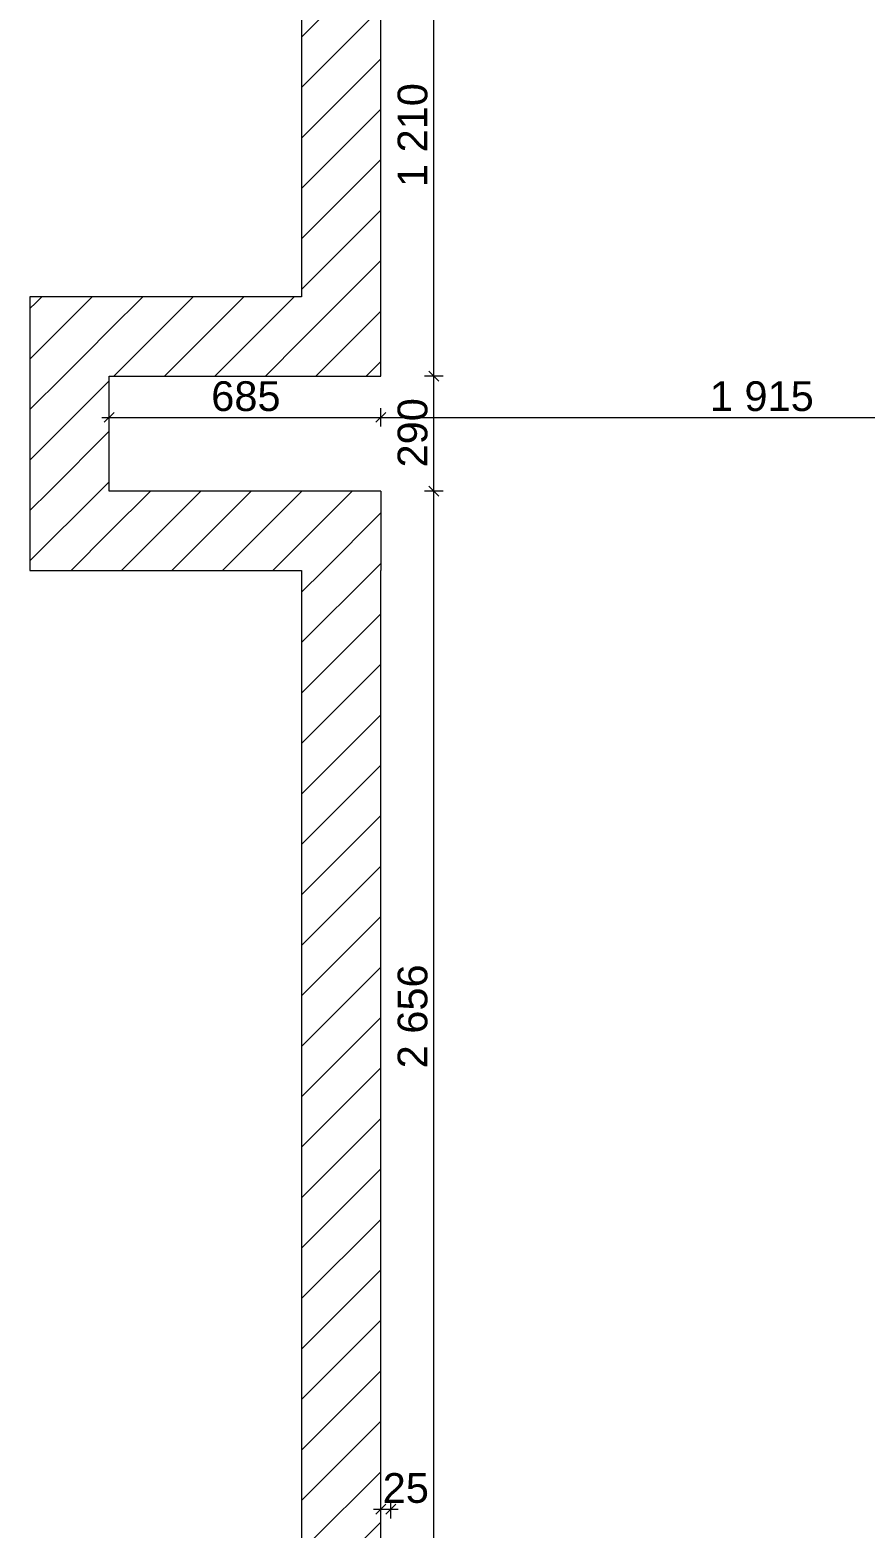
# Model space of a CAD drawing. Header units: millimetres. Extents: x 2336463 to 2579121, y 595385 to 778077.
# Drawn here: x 2451003 to 2453109, y 742204 to 745983 of the extents above; entities that cross this region are included whole.
import ezdxf

# ---------------------------------------------------------------- set-up
doc = ezdxf.new("R2010")
doc.units = ezdxf.units.MM
doc.header["$MEASUREMENT"] = 0
doc.layers.add('+обмер', color=7, linetype='Continuous')
doc.layers.add('сит план', color=7, linetype='Continuous')
doc.layers.add('+обмер_Ном._пера__242', color=7, linetype='Continuous', lineweight=13, true_color=0x1b55b5)
doc.layers.add('сит план_Ном._пера__87', color=7, linetype='Continuous', lineweight=20, true_color=0x6a6a6a)
doc.layers.add('сит план_Ном._пера__1', color=7, linetype='Continuous', lineweight=13)
doc.styles.add('СГЕНЕРИР_СТИЛЬ_1', font='arial.ttf')
doc.dimstyles.new('СГЕНЕРИР_СТИЛЬ__1', dxfattribs={"dimtxt": 75, "dimasz": 23.75, "dimexe": 0.18, "dimexo": 300, "dimgap": 0, "dimtad": 1, "dimtih": 1, "dimtoh": 1, "dimdec": 0, "dimzin": 0, "dimdsep": 46, "dimtxsty": 'СГЕНЕРИР_СТИЛЬ_1', "dimblk": 'ARROWHEAD_6', "dimblk1": 'ARROWHEAD_6', "dimblk2": 'ARROWHEAD_6', "dimcen": 0.09, "dimclrd": 256, "dimclre": 256, "dimclrt": 256, "dimazin": 0, "dimtfac": 1, "dimtdec": 4, "dimtmove": 0, "dimatfit": 3, "dimfxl": 0, "dimtolj": 1, "dimtzin": 0, "dimarcsym": 0})
doc.dimstyles.new('СГЕНЕРИР_СТИЛЬ__2', dxfattribs={"dimtxt": 75, "dimasz": 23.75, "dimexe": 0.18, "dimexo": 300, "dimgap": 0, "dimtad": 1, "dimdec": 0, "dimzin": 0, "dimdsep": 46, "dimtxsty": 'СГЕНЕРИР_СТИЛЬ_1', "dimblk": 'ARROWHEAD_6', "dimblk1": 'ARROWHEAD_6', "dimblk2": 'ARROWHEAD_6', "dimcen": 0.09, "dimclrd": 256, "dimclre": 256, "dimclrt": 256, "dimazin": 0, "dimtfac": 1, "dimtdec": 4, "dimtmove": 0, "dimatfit": 3, "dimfxl": 0, "dimtolj": 1, "dimtzin": 0, "dimarcsym": 0})
doc.dimstyles.new('СГЕНЕРИР_СТИЛЬ__4', dxfattribs={"dimtxt": 75, "dimasz": 23.75, "dimexe": 0.18, "dimexo": 300, "dimgap": 0, "dimtad": 1, "dimtih": 1, "dimtoh": 1, "dimdec": 0, "dimzin": 0, "dimdsep": 46, "dimtxsty": 'СГЕНЕРИР_СТИЛЬ_1', "dimblk": 'ARROWHEAD_6', "dimblk1": 'ARROWHEAD_6', "dimblk2": 'ARROWHEAD_6', "dimcen": 0.09, "dimclrd": 256, "dimclre": 256, "dimclrt": 256, "dimazin": 0, "dimtfac": 1, "dimtdec": 4, "dimtmove": 2, "dimatfit": 3, "dimfxl": 0, "dimtolj": 1, "dimtzin": 0, "dimarcsym": 0})
pattern_1 = [(45, (2086872.015, 585813.69), (-63.639609, 63.639609), [])]

# ---------------------------------------------------------------- blocks, each defined once
blk = doc.blocks.new('Стена_56', base_point=(2451687.9, 746319.5))
at = {"layer": 'сит план_Ном._пера__87', "linetype": 'Continuous', "lineweight": 20, "true_color": 0x6a6a6a}
h = blk.add_hatch(dxfattribs=at)
h.set_pattern_fill('Блоки_Бетонные_Эффективные', color=251, style=0, pattern_type=2)
h.set_pattern_definition(pattern_1)
h.paths.add_polyline_path([(2451687.9, 746319.5), (2451687.9, 745109.5), (2451887.9, 745109.5), (2451887.9, 746319.5)])
at = {"layer": 'сит план_Ном._пера__1', "color": 7, "linetype": 'Continuous', "lineweight": 13, "flags": 128}
for points in [[(2451687.9, 746319.5), (2451687.9, 745309.5)], [(2451887.9, 745109.5), (2451887.9, 746319.5)], [(2451687.9, 745109.5), (2451887.9, 745109.5)]]:
    blk.add_lwpolyline(points, dxfattribs=at)
blk = doc.blocks.new('Стена_57', base_point=(2451687.9, 745309.5))
at = {"layer": 'сит план_Ном._пера__87', "linetype": 'Continuous', "lineweight": 20, "true_color": 0x6a6a6a}
h = blk.add_hatch(dxfattribs=at)
h.set_pattern_fill('Блоки_Бетонные_Эффективные', color=251, style=0, pattern_type=2)
h.set_pattern_definition(pattern_1)
h.paths.add_polyline_path([(2451002.9, 745109.5), (2451202.9, 745109.5), (2451002.9, 745309.5)])
h = blk.add_hatch(dxfattribs=at)
h.set_pattern_fill('Блоки_Бетонные_Эффективные', color=251, style=0, pattern_type=2)
h.set_pattern_definition(pattern_1)
h.paths.add_polyline_path([(2451002.9, 745309.5), (2451202.9, 745109.5), (2451202.9, 745309.5)])
h = blk.add_hatch(dxfattribs=at)
h.set_pattern_fill('Блоки_Бетонные_Эффективные', color=251, style=0, pattern_type=2)
h.set_pattern_definition(pattern_1)
h.paths.add_polyline_path([(2451202.9, 745109.5), (2451687.9, 745109.5), (2451687.9, 745309.5), (2451202.9, 745309.5)])
at = {"layer": 'сит план_Ном._пера__1', "color": 7, "linetype": 'Continuous', "lineweight": 13, "flags": 128}
for points in [[(2451002.9, 745309.5), (2451002.9, 745109.5)], [(2451687.9, 745309.5), (2451002.9, 745309.5)], [(2451202.9, 745109.5), (2451687.9, 745109.5)]]:
    blk.add_lwpolyline(points, dxfattribs=at)
blk = doc.blocks.new('Стена_58', base_point=(2451002.9, 745309.5))
at = {"layer": 'сит план_Ном._пера__87', "linetype": 'Continuous', "lineweight": 20, "true_color": 0x6a6a6a}
h = blk.add_hatch(dxfattribs=at)
h.set_pattern_fill('Блоки_Бетонные_Эффективные', color=251, style=0, pattern_type=2)
h.set_pattern_definition(pattern_1)
h.paths.add_polyline_path([(2451002.9, 745109.5), (2451002.9, 744819.5), (2451202.9, 744819.5), (2451202.9, 745109.5)])
h = blk.add_hatch(dxfattribs=at)
h.set_pattern_fill('Блоки_Бетонные_Эффективные', color=251, style=0, pattern_type=2)
h.set_pattern_definition(pattern_1)
h.paths.add_polyline_path([(2451202.9, 744819.5), (2451002.9, 744619.5), (2451202.9, 744619.5)])
h = blk.add_hatch(dxfattribs=at)
h.set_pattern_fill('Блоки_Бетонные_Эффективные', color=251, style=0, pattern_type=2)
h.set_pattern_definition(pattern_1)
h.paths.add_polyline_path([(2451202.9, 744819.5), (2451002.9, 744819.5), (2451002.9, 744619.5)])
at = {"layer": 'сит план_Ном._пера__1', "color": 7, "linetype": 'Continuous', "lineweight": 13, "flags": 128}
for points in [[(2451002.9, 745109.5), (2451002.9, 744619.5)], [(2451202.9, 744819.5), (2451202.9, 745109.5)], [(2451002.9, 744619.5), (2451202.9, 744619.5)]]:
    blk.add_lwpolyline(points, dxfattribs=at)
blk = doc.blocks.new('Стена_59', base_point=(2451002.9, 744619.5))
at = {"layer": 'сит план_Ном._пера__87', "linetype": 'Continuous', "lineweight": 20, "true_color": 0x6a6a6a}
h = blk.add_hatch(dxfattribs=at)
h.set_pattern_fill('Блоки_Бетонные_Эффективные', color=251, style=0, pattern_type=2)
h.set_pattern_definition(pattern_1)
h.paths.add_polyline_path([(2451202.9, 744619.5), (2451887.9, 744619.5), (2451887.9, 744819.5), (2451202.9, 744819.5)])
at = {"layer": 'сит план_Ном._пера__1', "color": 7, "linetype": 'Continuous', "lineweight": 13, "flags": 128}
for points in [[(2451887.9, 744819.5), (2451202.9, 744819.5)], [(2451887.9, 744819.5), (2451887.9, 744619.5)], [(2451202.9, 744619.5), (2451687.9, 744619.5)]]:
    blk.add_lwpolyline(points, dxfattribs=at)
blk = doc.blocks.new('Стена_60', base_point=(2451687.9, 744619.5))
at = {"layer": 'сит план_Ном._пера__87', "linetype": 'Continuous', "lineweight": 20, "true_color": 0x6a6a6a}
h = blk.add_hatch(dxfattribs=at)
h.set_pattern_fill('Блоки_Бетонные_Эффективные', color=251, style=0, pattern_type=2)
h.set_pattern_definition(pattern_1)
h.paths.add_polyline_path([(2451687.9, 744619.5), (2451687.9, 742163.9), (2451887.9, 742163.9), (2451887.9, 744619.5)])
at = {"layer": 'сит план_Ном._пера__1', "color": 7, "linetype": 'Continuous', "lineweight": 13, "flags": 128}
for points in [[(2451687.9, 744619.5), (2451687.9, 742163.9)], [(2451887.9, 742163.9), (2451887.9, 744619.5)], [(2451687.9, 742163.9), (2451887.9, 742163.9)]]:
    blk.add_lwpolyline(points, dxfattribs=at)
blk = doc.blocks.new('*D2078', base_point=(2086872, 585813.7))
at = {"layer": '+обмер_Ном._пера__242', "color": 152, "linetype": 'Continuous', "lineweight": 13, "true_color": 0x1b55b5}
for p, q in [((2452008.6, 744832), (2452033.6, 744807)), ((2452044.6, 744819.5), (2451997.7, 744819.5)), ((2452021.1, 742163.9), (2452021.1, 744819.5)), ((2452008.6, 742176.4), (2452033.6, 742151.4)), ((2452044.6, 742163.9), (2451997.7, 742163.9))]:
    blk.add_line(p, q, dxfattribs=at)
at = {"layer": '+обмер_Ном._пера__242', "color": 152, "lineweight": 13, "true_color": 0x1b55b5, "insert": (2452006.1, 743363.5), "char_height": 75, "attachment_point": 7, "rotation": 90, "style": 'СГЕНЕРИР_СТИЛЬ_1'}
blk.add_mtext('\\A1;{\\pql;\\fArial|b0|i0|c204|p38;2\xa0656}', dxfattribs=at)
blk = doc.blocks.new('ARROWHEAD_6')
at = {"color": 0, "linetype": 'Continuous', "lineweight": 0}
for p, q in [((0, 0), (-1, 0)), ((-0.5, -0.5), (0.5, 0.5))]:
    blk.add_line(p, q, dxfattribs=at)
blk = doc.blocks.new('*D2079', base_point=(2086872, 585813.7))
at = {"layer": '+обмер_Ном._пера__242', "color": 152, "linetype": 'Continuous', "lineweight": 13, "true_color": 0x1b55b5}
for p, q in [((2452044.6, 745109.5), (2451997.7, 745109.5)), ((2452008.6, 745122), (2452033.6, 745097)), ((2452021.1, 744819.5), (2452021.1, 745109.5)), ((2452008.6, 744832), (2452033.6, 744807)), ((2452044.6, 744819.5), (2451997.7, 744819.5))]:
    blk.add_line(p, q, dxfattribs=at)
at = {"layer": '+обмер_Ном._пера__242', "color": 152, "lineweight": 13, "true_color": 0x1b55b5, "insert": (2452006.1, 744879.1), "char_height": 75, "attachment_point": 7, "rotation": 90, "style": 'СГЕНЕРИР_СТИЛЬ_1'}
blk.add_mtext('\\A1;{\\pql;\\fArial|b0|i0|c204|p38;290}', dxfattribs=at)
blk = doc.blocks.new('*D2080', base_point=(2086872, 585813.7))
at = {"layer": '+обмер_Ном._пера__242', "color": 152, "linetype": 'Continuous', "lineweight": 13, "true_color": 0x1b55b5}
for p, q in [((2452008.6, 746332), (2452033.6, 746307)), ((2452044.6, 746319.5), (2451997.7, 746319.5)), ((2452021.1, 745109.5), (2452021.1, 746319.5)), ((2452044.6, 745109.5), (2451997.7, 745109.5)), ((2452008.6, 745122), (2452033.6, 745097))]:
    blk.add_line(p, q, dxfattribs=at)
at = {"layer": '+обмер_Ном._пера__242', "color": 152, "lineweight": 13, "true_color": 0x1b55b5, "insert": (2452006.1, 745586.3), "char_height": 75, "attachment_point": 7, "rotation": 90, "style": 'СГЕНЕРИР_СТИЛЬ_1'}
blk.add_mtext('\\A1;{\\pql;\\fArial|b0|i0|c204|p38;1\xa0210}', dxfattribs=at)
blk = doc.blocks.new('*D2116', base_point=(2086872, 585813.7))
at = {"layer": '+обмер_Ном._пера__242', "color": 152, "linetype": 'Continuous', "lineweight": 13, "true_color": 0x1b55b5}
for p, q in [((2451215.4, 745017.9), (2451190.4, 744992.9)), ((2451202.9, 744982), (2451202.9, 745028.9)), ((2451900.4, 745017.9), (2451875.4, 744992.9)), ((2451887.9, 744982), (2451887.9, 745028.9)), ((2451184.1, 745005.4), (2451202.9, 745005.4)), ((2451202.9, 745005.4), (2451887.9, 745005.4))]:
    blk.add_line(p, q, dxfattribs=at)
at = {"layer": '+обмер_Ном._пера__242', "color": 152, "lineweight": 13, "true_color": 0x1b55b5, "insert": (2451460, 745020.4), "char_height": 75, "attachment_point": 7, "style": 'СГЕНЕРИР_СТИЛЬ_1'}
blk.add_mtext('\\A1;{\\pql;\\fArial|b0|i0|c204|p38;685}', dxfattribs=at)
blk = doc.blocks.new('*D2117', base_point=(2086872, 585813.7))
at = {"layer": '+обмер_Ном._пера__242', "color": 152, "linetype": 'Continuous', "lineweight": 13, "true_color": 0x1b55b5}
for p, q in [((2453803.2, 744982), (2453803.2, 745125.1)), ((2451900.4, 745017.9), (2451875.4, 744992.9)), ((2451887.9, 744982), (2451887.9, 745028.9)), ((2453790.7, 744992.9), (2453815.7, 745017.9)), ((2451887.9, 745005.4), (2453803.2, 745005.4)), ((2453803.2, 745005.4), (2453821.9, 745005.4))]:
    blk.add_line(p, q, dxfattribs=at)
at = {"layer": '+обмер_Ном._пера__242', "color": 152, "lineweight": 13, "true_color": 0x1b55b5, "insert": (2452717.3, 745020.4), "char_height": 75, "attachment_point": 7, "style": 'СГЕНЕРИР_СТИЛЬ_1'}
blk.add_mtext('\\A1;{\\pql;\\fArial|b0|i0|c204|p38;1\xa0915}', dxfattribs=at)
blk = doc.blocks.new('*D2132', base_point=(2086872, 585813.7))
at = {"layer": '+обмер_Ном._пера__242', "color": 152, "linetype": 'Continuous', "lineweight": 13, "true_color": 0x1b55b5}
for p, q in [((2451869.1, 742251.5), (2451887.9, 742251.5)), ((2451875.4, 742239), (2451900.4, 742264)), ((2451887.9, 742228.1), (2451887.9, 742275)), ((2451887.9, 742251.5), (2451912.9, 742251.5)), ((2451925.4, 742264), (2451900.4, 742239)), ((2451912.9, 742228.1), (2451912.9, 742275)), ((2451912.9, 742251.5), (2451931.6, 742251.5))]:
    blk.add_line(p, q, dxfattribs=at)
at = {"layer": '+обмер_Ном._пера__242', "color": 152, "lineweight": 13, "true_color": 0x1b55b5, "insert": (2451892.4, 742266.5), "char_height": 75, "attachment_point": 7, "style": 'СГЕНЕРИР_СТИЛЬ_1'}
blk.add_mtext('\\A1;{\\pql;\\fArial|b0|i0|c204|p38;25}', dxfattribs=at)

msp = doc.modelspace()

# ---------------------------------------------------------------- block references
at = {"layer": 'сит план', "color": 7, "lineweight": 13}
for name, p in [('Стена_56', (2451687.9, 746319.5)), ('Стена_57', (2451687.9, 745309.5)), ('Стена_58', (2451002.9, 745309.5)), ('Стена_59', (2451002.9, 744619.5)), ('Стена_60', (2451687.9, 744619.5))]:
    msp.add_blockref(name, p, dxfattribs=at)

# ---------------------------------------------------------------- dimensions: what is measured, and where the dimension line sits
at = {"layer": '+обмер', "color": 152, "linetype": 'Continuous', "lineweight": 13, "true_color": 0x1b55b5}
for base, p1, p2, picture, middle in [((2452021.1, 746319.5), (2451887.9, 745109.5), (2451887.9, 746319.5), '*D2080', (2451968.6, 745715.1)), ((2452021.1, 745109.5), (2451887.9, 744819.5), (2451887.9, 745109.5), '*D2079', (2451968.6, 744964.9)), ((2452021.1, 744819.5), (2451887.9, 742163.9), (2451887.9, 744819.5), '*D2078', (2451968.6, 743492.3))]:
    dim = msp.add_linear_dim(base=base, p1=p1, p2=p2, angle=90, dimstyle='СГЕНЕРИР_СТИЛЬ__2', dxfattribs=at)
    dim.commit()
    dim.dimension.update_dxf_attribs({"geometry": picture, "text_midpoint": middle, "dimtype": 160, "text_rotation": 90})
for base, p1, p2, dimstyle, picture, middle in [((2453803.2, 745005.4), (2451887.9, 745109.5), (2453803.2, 745425.1), 'СГЕНЕРИР_СТИЛЬ__1', '*D2117', (2452846.1, 745057.9)), ((2451887.9, 745005.4), (2451202.9, 745109.5), (2451887.9, 745109.5), 'СГЕНЕРИР_СТИЛЬ__1', '*D2116', (2451545.8, 745057.9)), ((2451912.9, 742251.5), (2451887.9, 742163.9), (2451912.9, 742163.9), 'СГЕНЕРИР_СТИЛЬ__4', '*D2132', (2451949.6, 742304))]:
    dim = msp.add_linear_dim(base=base, p1=p1, p2=p2, dimstyle=dimstyle, dxfattribs=at)
    dim.commit()
    dim.dimension.update_dxf_attribs({"geometry": picture, "text_midpoint": middle, "dimtype": 160})

doc.saveas('drawing.dxf')
